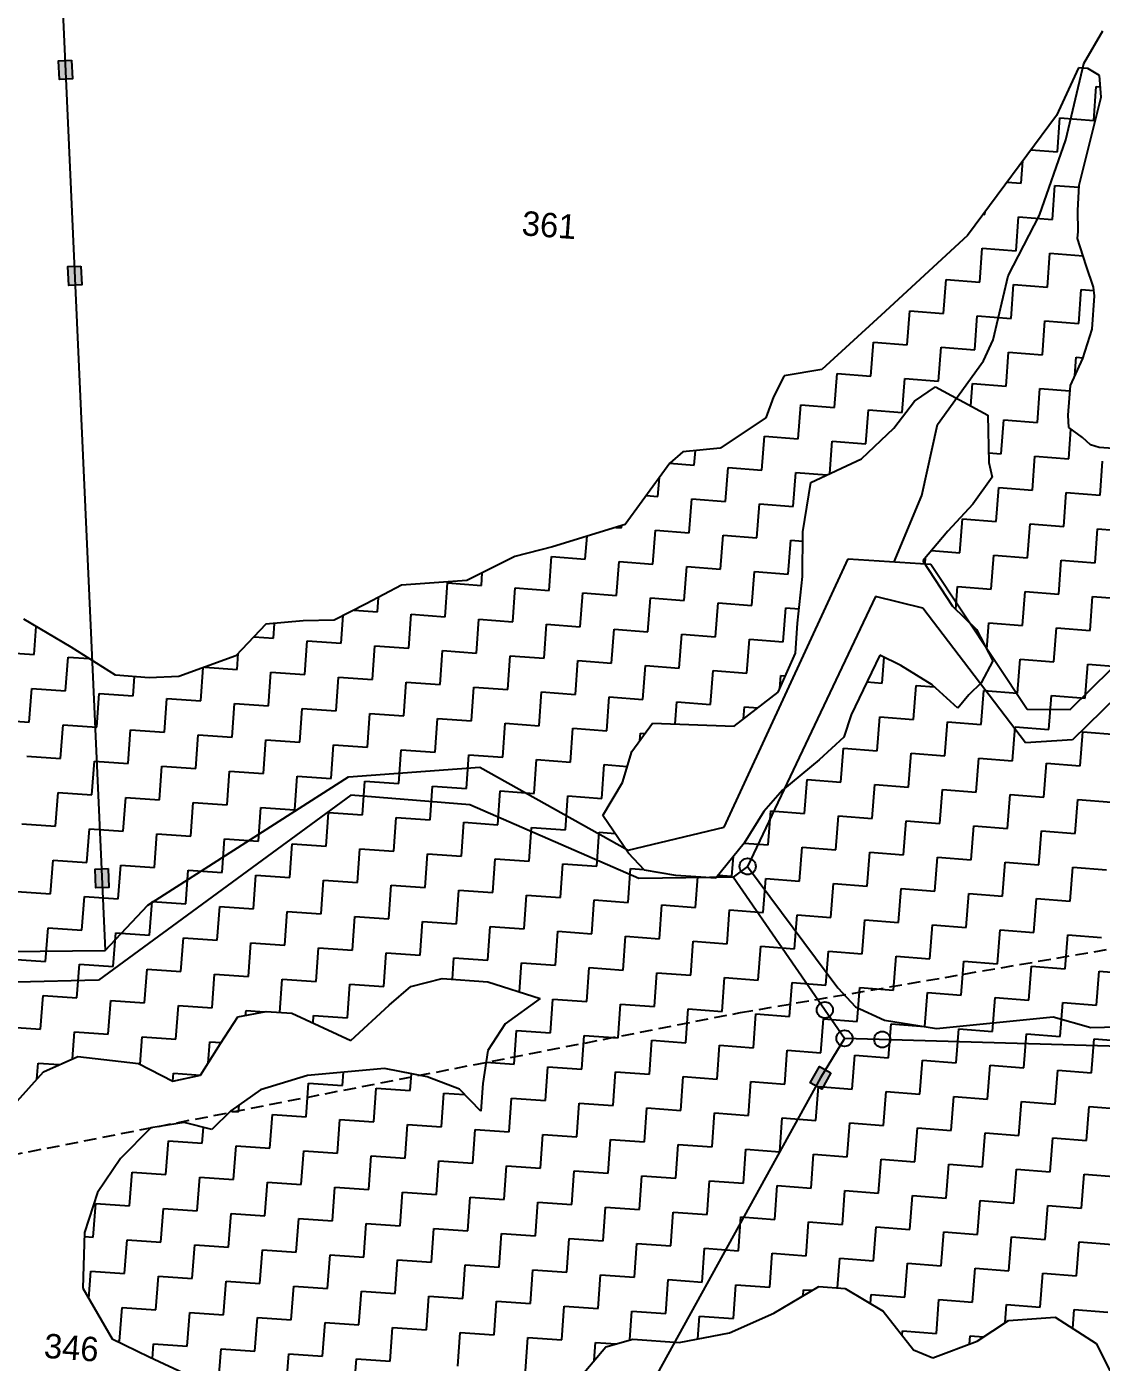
# Model space of a CAD drawing. Header units: metres. Extents: x 318079 to 324759, y 1863980 to 1868406.
# Drawn here: x 323605 to 324032, y 1866592 to 1867122 of the extents above; entities that cross this region are included whole.
import ezdxf

# ---------------------------------------------------------------- set-up
doc = ezdxf.new("R2010")
doc.units = ezdxf.units.M
doc.linetypes.add('DASHED', pattern=[0.75, 0.5, -0.25])
for name, color, linetype in [('LINE_FOOTPATH', 1, 'DASHED'), ('LINE_WATER', 4, 'Continuous'), ('POLY_HATCH', 12, 'Continuous'), ('POLY_PARCEL', 6, 'Continuous'), ('POLY_WATER', 4, 'Continuous'), ('TEXT_PARCEL', 7, 'Continuous')]:
    doc.layers.add(name, color=color, linetype=linetype)
doc.styles.add('TEXT_MAP', font='')
doc.styles.get('TEXT_MAP').set_extended_font_data('Kruti Dev 050')

msp = doc.modelspace()

# ---------------------------------------------------------------- hatches: boundary and pattern name
for points in [[(323618.46, 1867100.74), (323623.64, 1867100.98), (323623.3, 1867108.47), (323618.12, 1867108.23)], [(323622.15, 1867018.97), (323627.33, 1867019.2), (323626.99, 1867026.69), (323621.81, 1867026.46)], [(323632.93, 1866779.82), (323638.11, 1866780.05), (323637.77, 1866787.54), (323632.59, 1866787.31)], [(323916.63, 1866702.43), (323921.17, 1866699.92), (323924.8, 1866706.48), (323920.26, 1866708.99)]]:
    msp.add_hatch(color=256).paths.add_polyline_path(points)

# ---------------------------------------------------------------- linework, layer by layer
for points in [[(323623.3, 1867108.47), (323623.64, 1867100.98), (323618.46, 1867100.74), (323618.12, 1867108.23)], [(323626.99, 1867026.69), (323627.33, 1867019.2), (323622.15, 1867018.97), (323621.81, 1867026.46)], [(323637.77, 1866787.54), (323638.11, 1866780.05), (323632.93, 1866779.82), (323632.59, 1866787.31)], [(323924.8, 1866706.48), (323921.17, 1866699.92), (323916.63, 1866702.43), (323920.26, 1866708.99)]]:
    msp.add_lwpolyline(points, close=True)
for centre in [(323891.76, 1866788.37), (323922.44, 1866731.37), (323930.23, 1866720.1), (323945.22, 1866719.66)]:
    msp.add_circle(centre, 3.21)
at = {"layer": 'LINE_FOOTPATH', "ltscale": 10}
for p, q in [((323888.91, 1866730.35), (324317.56, 1866804.09)), ((323539.97, 1866662.17), (323888.91, 1866730.35))]:
    msp.add_line(p, q, dxfattribs=at)
at = {"layer": 'LINE_WATER'}
for p, q in [((324025.28, 1867107.04), (324032.8, 1867120.01)), ((324018.12, 1867076.83), (324025.28, 1867107.04)), ((324007.7, 1867046.86), (324018.12, 1867076.83)), ((323995.25, 1867022.78), (324007.7, 1867046.86)), ((323989.28, 1866997.4), (323995.25, 1867022.78)), ((323985.38, 1866989.08), (323989.28, 1866997.4)), ((323967.09, 1866963.79), (323985.38, 1866989.08)), ((323960.9, 1866935.56), (323967.09, 1866963.79)), ((323949.96, 1866909.3), (323960.9, 1866935.56))]:
    msp.add_line(p, q, dxfattribs=at)
at = {"layer": 'POLY_HATCH', "ltscale": 10}
for p, q in [((324023.16, 1867105.37), (324014.41, 1867086.44)), ((324026.82, 1867105.1), (324023.16, 1867105.37)), ((324031.52, 1867102.31), (324026.82, 1867105.1)), ((324032.11, 1867093.7), (324031.52, 1867102.31)), ((324023.41, 1867058.86), (324032.11, 1867093.7)), ((324014.41, 1867086.44), (323979.04, 1867038.89)), ((324022.94, 1867048.77), (324023.41, 1867058.86)), ((324023.02, 1867040.4), (324022.94, 1867048.77)), ((324022.81, 1867037.63), (324023.02, 1867040.4)), ((323979.04, 1867038.89), (323944.83, 1867007.15)), ((324026.21, 1867026.92), (324022.81, 1867037.63)), ((324029.07, 1867018.34), (324026.21, 1867026.92)), ((324029.51, 1867014.82), (324029.07, 1867018.34)), ((324028.54, 1867001.64), (324029.51, 1867014.82)), ((323944.83, 1867007.15), (323921.18, 1866985.65)), ((324024.89, 1866990.06), (324028.54, 1867001.64)), ((324019.91, 1866979.27), (324024.89, 1866990.06)), ((323906.28, 1866983.08), (323902, 1866974.83)), ((323921.18, 1866985.65), (323906.28, 1866983.08)), ((323957.99, 1866973.11), (323966.38, 1866978.75)), ((323966.38, 1866978.75), (323987.2, 1866967.54)), ((324019.04, 1866967.48), (324019.91, 1866979.27)), ((323902, 1866974.83), (323898.93, 1866966.49)), ((323949.79, 1866962.33), (323957.99, 1866973.11)), ((323898.93, 1866966.49), (323880.88, 1866954.37)), ((323987.2, 1866967.54), (323987.52, 1866948.73)), ((324019.37, 1866962.57), (324019.04, 1866967.48)), ((323936.93, 1866950.18), (323949.79, 1866962.33)), ((324024.68, 1866958.7), (324019.37, 1866962.57)), ((324027.95, 1866955.67), (324024.68, 1866958.7)), ((324031.37, 1866954.72), (324027.95, 1866955.67)), ((324036.93, 1866954.31), (324031.37, 1866954.72)), ((323866.07, 1866953.01), (323860.84, 1866948.5)), ((323880.88, 1866954.37), (323866.07, 1866953.01)), ((323916.87, 1866940.84), (323936.93, 1866950.18)), ((323860.84, 1866948.5), (323849.92, 1866933.4)), ((323987.52, 1866948.73), (323988.8, 1866942.94)), ((323913.71, 1866921.15), (323916.87, 1866940.84)), ((323988.8, 1866942.94), (323981.17, 1866932.12)), ((323849.92, 1866933.4), (323843.1, 1866924.12)), ((323981.17, 1866932.12), (323971.27, 1866921.46)), ((323843.1, 1866924.12), (323814.26, 1866915.23)), ((323913.55, 1866903.51), (323913.71, 1866921.15)), ((323971.27, 1866921.46), (323961.28, 1866909.67)), ((323814.26, 1866915.23), (323799.27, 1866911.44)), ((323799.27, 1866911.44), (323780.18, 1866901.84)), ((323961.28, 1866909.67), (323973.06, 1866891.72)), ((323780.18, 1866901.84), (323754.31, 1866900.08)), ((323911.6, 1866884.87), (323913.55, 1866903.51)), ((323754.31, 1866900.08), (323740.27, 1866892.55)), ((323740.27, 1866892.55), (323727.54, 1866886.15)), ((323973.06, 1866891.72), (323982.63, 1866882.48)), ((323623.14, 1866875.36), (323604.35, 1866886.53)), ((323715.26, 1866885.83), (323700.45, 1866884.47)), ((323727.54, 1866886.15), (323715.26, 1866885.83)), ((323700.45, 1866884.47), (323688.49, 1866871.9)), ((323910.73, 1866872.98), (323911.6, 1866884.87)), ((323982.63, 1866882.48), (323989.12, 1866870.04)), ((323640.7, 1866864.28), (323623.14, 1866875.36)), ((323688.49, 1866871.9), (323665.83, 1866863.78)), ((323903.89, 1866857.54), (323910.73, 1866872.98)), ((323944.28, 1866872.21), (323937.57, 1866858.47)), ((323952.53, 1866868.19), (323944.28, 1866872.21)), ((323989.12, 1866870.04), (323984.49, 1866861.28)), ((323965.06, 1866860.43), (323952.53, 1866868.19)), ((323654.11, 1866863.29), (323640.7, 1866864.28)), ((323665.83, 1866863.78), (323654.11, 1866863.29)), ((323975.2, 1866851.15), (323965.06, 1866860.43)), ((323984.49, 1866861.28), (323979.58, 1866856.51)), ((323886.38, 1866844.03), (323903.89, 1866857.54)), ((323937.57, 1866858.47), (323932.85, 1866848.57)), ((323979.58, 1866856.51), (323975.2, 1866851.15)), ((323932.85, 1866848.57), (323929.92, 1866839.68)), ((323845.76, 1866833.93), (323854, 1866845.28)), ((323854, 1866845.28), (323886.38, 1866844.03)), ((323929.92, 1866839.68), (323920.14, 1866830.72)), ((323842, 1866821.68), (323845.76, 1866833.93)), ((323920.14, 1866830.72), (323905.59, 1866818.7)), ((323834.2, 1866808.6), (323842, 1866821.68)), ((323905.59, 1866818.7), (323898.12, 1866810.15)), ((323844.49, 1866793.6), (323834.2, 1866808.6)), ((323898.12, 1866810.15), (323890.36, 1866797.62)), ((323890.36, 1866797.62), (323879.08, 1866783.65)), ((323850.83, 1866786.87), (323844.49, 1866793.6)), ((323863.21, 1866784.82), (323850.83, 1866786.87)), ((323879.08, 1866783.65), (323863.21, 1866784.82))]:
    msp.add_line(p, q, dxfattribs=at)
at = {"layer": 'POLY_HATCH', "linetype": 'Continuous', "ltscale": 10}
for p, q in [((324029.21, 1867084.53), (324030.2, 1867097.96)), ((324030.2, 1867097.96), (324031.82, 1867097.84)), ((324014.78, 1867072.09), (324015.77, 1867085.52)), ((324015.77, 1867085.52), (324029.21, 1867084.53)), ((324004.31, 1867072.86), (324014.78, 1867072.09)), ((324000.36, 1867059.65), (324001.01, 1867068.42)), ((323994.79, 1867060.06), (324000.36, 1867059.65)), ((324012.8, 1867045.23), (324013.79, 1867058.66)), ((324013.79, 1867058.66), (324023.37, 1867057.95)), ((323985.26, 1867047.26), (323985.94, 1867047.21)), ((323985.94, 1867047.21), (323986.02, 1867048.27)), ((323998.38, 1867032.78), (323999.37, 1867046.22)), ((323999.37, 1867046.22), (324012.8, 1867045.23)), ((323983.96, 1867020.34), (323984.95, 1867033.78)), ((323984.95, 1867033.78), (323998.38, 1867032.78)), ((324010.82, 1867018.36), (324011.81, 1867031.79)), ((324011.81, 1867031.79), (324024.97, 1867030.82)), ((323969.54, 1867007.9), (323970.53, 1867021.33)), ((323970.53, 1867021.33), (323983.96, 1867020.34)), ((323996.4, 1867005.92), (323997.39, 1867019.35)), ((323997.39, 1867019.35), (324010.82, 1867018.36)), ((324023.26, 1867003.94), (324024.25, 1867017.37)), ((324024.25, 1867017.37), (324029.24, 1867017)), ((323955.11, 1866995.46), (323956.1, 1867008.89)), ((323956.1, 1867008.89), (323969.54, 1867007.9)), ((323981.98, 1866993.48), (323982.97, 1867006.91)), ((323982.97, 1867006.91), (323996.4, 1867005.92)), ((324008.84, 1866991.5), (324009.83, 1867004.93)), ((324009.83, 1867004.93), (324023.26, 1867003.94)), ((323940.69, 1866983.02), (323941.68, 1866996.45)), ((323941.68, 1866996.45), (323955.11, 1866995.46)), ((323967.55, 1866981.04), (323968.55, 1866994.47)), ((323968.55, 1866994.47), (323981.98, 1866993.48)), ((323994.42, 1866979.06), (323995.41, 1866992.49)), ((323995.41, 1866992.49), (324008.84, 1866991.5)), ((324021.74, 1866983.23), (324022.27, 1866990.51)), ((324022.27, 1866990.51), (324024.97, 1866990.31)), ((323926.27, 1866970.58), (323927.26, 1866984.01)), ((323927.26, 1866984.01), (323940.69, 1866983.02)), ((323953.13, 1866968.6), (323954.12, 1866982.03)), ((323954.12, 1866982.03), (323967.55, 1866981.04)), ((323980.34, 1866971.23), (323980.99, 1866980.05)), ((323980.99, 1866980.05), (323994.42, 1866979.06)), ((324006.86, 1866964.63), (324007.85, 1866978.07)), ((324007.85, 1866978.07), (324019.75, 1866977.19)), ((323911.85, 1866958.14), (323912.84, 1866971.57)), ((323912.84, 1866971.57), (323926.27, 1866970.58)), ((323938.71, 1866956.15), (323939.7, 1866969.59)), ((323939.7, 1866969.59), (323953.13, 1866968.6)), ((323992.44, 1866952.19), (323993.43, 1866965.62)), ((323993.43, 1866965.62), (324006.86, 1866964.63)), ((324019.3, 1866950.21), (324020.17, 1866961.99)), ((323897.42, 1866945.69), (323898.41, 1866959.13)), ((323898.41, 1866959.13), (323911.85, 1866958.14)), ((323924.33, 1866944.32), (323925.28, 1866957.14)), ((323925.28, 1866957.14), (323938.71, 1866956.15)), ((323870.56, 1866947.67), (323870.99, 1866953.46)), ((323987.45, 1866952.56), (323992.44, 1866952.19)), ((324004.88, 1866937.77), (324005.87, 1866951.2)), ((324005.87, 1866951.2), (324019.3, 1866950.21)), ((323860.76, 1866948.4), (323870.56, 1866947.67)), ((323883, 1866933.25), (323883.99, 1866946.68)), ((323883.99, 1866946.68), (323897.42, 1866945.69)), ((323909.86, 1866931.27), (323910.85, 1866944.7)), ((323910.85, 1866944.7), (323923.21, 1866943.79)), ((324031.74, 1866935.79), (324032.73, 1866949.22)), ((323856.14, 1866935.23), (323856.69, 1866942.77)), ((323990.46, 1866925.33), (323991.45, 1866938.76)), ((323991.45, 1866938.76), (324004.88, 1866937.77)), ((323851.49, 1866935.58), (323856.14, 1866935.23)), ((323868.58, 1866920.81), (323869.57, 1866934.24)), ((323869.57, 1866934.24), (323883, 1866933.25)), ((324017.32, 1866923.35), (324018.31, 1866936.78)), ((324018.31, 1866936.78), (324031.74, 1866935.79)), ((323895.44, 1866918.83), (323896.43, 1866932.26)), ((323896.43, 1866932.26), (323909.86, 1866931.27)), ((323839.36, 1866922.96), (323841.71, 1866922.79)), ((323841.71, 1866922.79), (323841.78, 1866923.71)), ((323976.03, 1866912.89), (323977.02, 1866926.32)), ((323977.02, 1866926.32), (323990.46, 1866925.33)), ((324002.9, 1866910.91), (324003.89, 1866924.34)), ((324003.89, 1866924.34), (324017.32, 1866923.35)), ((323827.29, 1866910.35), (323827.96, 1866919.45)), ((323854.16, 1866908.37), (323855.15, 1866921.8)), ((323855.15, 1866921.8), (323868.58, 1866920.81)), ((323881.02, 1866906.39), (323882.01, 1866919.82)), ((323882.01, 1866919.82), (323895.44, 1866918.83)), ((323907.88, 1866904.41), (323908.87, 1866917.84)), ((323908.87, 1866917.84), (323913.68, 1866917.49)), ((324029.76, 1866908.92), (324030.75, 1866922.36)), ((324030.75, 1866922.36), (324044.18, 1866921.37)), ((323964.71, 1866913.72), (323976.03, 1866912.89)), ((323812.87, 1866897.91), (323813.86, 1866911.34)), ((323813.86, 1866911.34), (323827.29, 1866910.35)), ((323839.73, 1866895.93), (323840.72, 1866909.36)), ((323840.72, 1866909.36), (323854.16, 1866908.37)), ((323866.6, 1866893.95), (323867.59, 1866907.38)), ((323867.59, 1866907.38), (323881.02, 1866906.39)), ((323962.19, 1866908.29), (323962.39, 1866910.98)), ((323988.48, 1866898.46), (323989.47, 1866911.9)), ((323989.47, 1866911.9), (324002.9, 1866910.91)), ((324015.34, 1866896.48), (324016.33, 1866909.92)), ((324016.33, 1866909.92), (324029.76, 1866908.92)), ((323786, 1866899.89), (323786.38, 1866904.96)), ((323893.46, 1866891.97), (323894.45, 1866905.4)), ((323894.45, 1866905.4), (323907.88, 1866904.41)), ((323771.58, 1866887.45), (323772.57, 1866900.88)), ((323772.57, 1866900.88), (323786, 1866899.89)), ((323798.45, 1866885.47), (323799.44, 1866898.9)), ((323799.44, 1866898.9), (323812.87, 1866897.91)), ((323825.31, 1866883.49), (323826.3, 1866896.92)), ((323826.3, 1866896.92), (323839.73, 1866895.93)), ((323974.38, 1866890.45), (323975.04, 1866899.45)), ((323975.04, 1866899.45), (323988.48, 1866898.46)), ((324000.92, 1866884.04), (324001.91, 1866897.47)), ((324001.91, 1866897.47), (324015.34, 1866896.48)), ((323744.72, 1866889.43), (323745.14, 1866895.16)), ((323852.17, 1866881.5), (323853.16, 1866894.94)), ((323853.16, 1866894.94), (323866.6, 1866893.95)), ((323879.04, 1866879.52), (323880.03, 1866892.96)), ((323880.03, 1866892.96), (323893.46, 1866891.97)), ((323905.9, 1866877.54), (323906.89, 1866890.98)), ((323906.89, 1866890.98), (323912.2, 1866890.58)), ((324027.78, 1866882.06), (324028.77, 1866895.49)), ((324028.77, 1866895.49), (324041.13, 1866894.58)), ((323730.3, 1866876.99), (323731.1, 1866887.94)), ((323735.43, 1866890.11), (323744.72, 1866889.43)), ((323757.16, 1866875.01), (323758.15, 1866888.44)), ((323758.15, 1866888.44), (323771.58, 1866887.45)), ((323784.02, 1866873.03), (323785.01, 1866886.46)), ((323785.01, 1866886.46), (323798.45, 1866885.47)), ((323608.42, 1866872.47), (323609.24, 1866883.62)), ((323703.43, 1866878.97), (323703.86, 1866884.79)), ((323810.89, 1866871.04), (323811.88, 1866884.48)), ((323811.88, 1866884.48), (323825.31, 1866883.49)), ((323837.75, 1866869.06), (323838.74, 1866882.5)), ((323838.74, 1866882.5), (323852.17, 1866881.5)), ((323864.62, 1866867.08), (323865.61, 1866880.51)), ((323865.61, 1866880.51), (323879.04, 1866879.52)), ((323986.72, 1866874.65), (323987.49, 1866885.03)), ((323987.49, 1866885.03), (324000.92, 1866884.04)), ((324013.36, 1866869.62), (324014.35, 1866883.05)), ((324014.35, 1866883.05), (324027.78, 1866882.06)), ((323695.75, 1866879.53), (323703.43, 1866878.97)), ((323715.87, 1866864.55), (323716.86, 1866877.98)), ((323716.86, 1866877.98), (323730.3, 1866876.99)), ((323742.74, 1866862.56), (323743.73, 1866876)), ((323743.73, 1866876), (323757.16, 1866875.01)), ((323891.48, 1866865.1), (323892.47, 1866878.53)), ((323892.47, 1866878.53), (323905.9, 1866877.54)), ((323594.98, 1866873.46), (323608.42, 1866872.47)), ((323620.86, 1866858.05), (323621.85, 1866871.48)), ((323621.85, 1866871.48), (323630.27, 1866870.86)), ((323689.01, 1866866.53), (323689.48, 1866872.94)), ((323769.6, 1866860.58), (323770.59, 1866874.02)), ((323770.59, 1866874.02), (323784.02, 1866873.03)), ((323796.47, 1866858.6), (323797.46, 1866872.03)), ((323797.46, 1866872.03), (323810.89, 1866871.04)), ((323823.33, 1866856.62), (323824.32, 1866870.05)), ((323824.32, 1866870.05), (323837.75, 1866869.06)), ((323945.21, 1866861.14), (323945.96, 1866871.39)), ((323998.94, 1866857.18), (323999.93, 1866870.61)), ((323999.93, 1866870.61), (324013.36, 1866869.62)), ((323674.59, 1866854.09), (323675.56, 1866867.27)), ((323676.14, 1866867.48), (323689.01, 1866866.53)), ((323701.45, 1866852.1), (323702.44, 1866865.54)), ((323702.44, 1866865.54), (323715.87, 1866864.55)), ((323850.19, 1866854.64), (323851.18, 1866868.07)), ((323851.18, 1866868.07), (323864.62, 1866867.08)), ((323877.06, 1866852.66), (323878.05, 1866866.09)), ((323878.05, 1866866.09), (323891.48, 1866865.1)), ((324025.8, 1866855.2), (324026.79, 1866868.63)), ((324026.79, 1866868.63), (324040.22, 1866867.64)), ((323647.72, 1866856.07), (323648.29, 1866863.72)), ((323728.31, 1866850.12), (323729.31, 1866863.56)), ((323729.31, 1866863.56), (323742.74, 1866862.56)), ((323755.18, 1866848.14), (323756.17, 1866861.57)), ((323756.17, 1866861.57), (323769.6, 1866860.58)), ((323782.04, 1866846.16), (323783.03, 1866859.59)), ((323783.03, 1866859.59), (323796.47, 1866858.6)), ((323904.53, 1866858.99), (323904.91, 1866864.11)), ((323904.91, 1866864.11), (323906.74, 1866863.98)), ((323939.09, 1866861.59), (323945.21, 1866861.14)), ((323957.65, 1866846.72), (323958.64, 1866860.15)), ((323958.64, 1866860.15), (323965.96, 1866859.61)), ((323606.44, 1866845.61), (323607.43, 1866859.04)), ((323607.43, 1866859.04), (323620.86, 1866858.05)), ((323633.3, 1866843.62), (323634.29, 1866857.06)), ((323634.29, 1866857.06), (323647.72, 1866856.07)), ((323660.16, 1866841.64), (323661.15, 1866855.08)), ((323661.15, 1866855.08), (323674.59, 1866854.09)), ((323808.91, 1866844.18), (323809.9, 1866857.61)), ((323809.9, 1866857.61), (323823.33, 1866856.62)), ((323835.77, 1866842.2), (323836.76, 1866855.63)), ((323836.76, 1866855.63), (323850.19, 1866854.64)), ((323984.51, 1866844.74), (323985.5, 1866858.17)), ((323985.5, 1866858.17), (323998.94, 1866857.18)), ((324011.38, 1866842.76), (324012.37, 1866856.19)), ((324012.37, 1866856.19), (324025.8, 1866855.2)), ((323687.03, 1866839.66), (323688.02, 1866853.09)), ((323688.02, 1866853.09), (323701.45, 1866852.1)), ((323713.89, 1866837.68), (323714.88, 1866851.11)), ((323714.88, 1866851.11), (323728.31, 1866850.12)), ((323740.76, 1866835.7), (323741.75, 1866849.13)), ((323741.75, 1866849.13), (323755.18, 1866848.14)), ((323862.98, 1866844.93), (323863.63, 1866853.65)), ((323863.63, 1866853.65), (323877.06, 1866852.66)), ((323890.14, 1866846.93), (323890.49, 1866851.67)), ((323890.49, 1866851.67), (323895.77, 1866851.28)), ((323593, 1866846.6), (323606.44, 1866845.61)), ((323618.88, 1866831.18), (323619.87, 1866844.61)), ((323619.87, 1866844.61), (323633.3, 1866843.62)), ((323767.62, 1866833.72), (323768.61, 1866847.15)), ((323768.61, 1866847.15), (323782.04, 1866846.16)), ((323794.48, 1866831.74), (323795.47, 1866845.17)), ((323795.47, 1866845.17), (323808.91, 1866844.18)), ((323943.23, 1866834.28), (323944.22, 1866847.71)), ((323944.22, 1866847.71), (323957.65, 1866846.72)), ((323970.09, 1866832.29), (323971.08, 1866845.73)), ((323971.08, 1866845.73), (323984.51, 1866844.74)), ((323996.96, 1866830.31), (323997.95, 1866843.75)), ((323997.95, 1866843.75), (324011.38, 1866842.76)), ((323645.74, 1866829.2), (323646.73, 1866842.63)), ((323646.73, 1866842.63), (323660.16, 1866841.64)), ((323672.61, 1866827.22), (323673.6, 1866840.65)), ((323673.6, 1866840.65), (323687.03, 1866839.66)), ((323699.47, 1866825.24), (323700.46, 1866838.67)), ((323700.46, 1866838.67), (323713.89, 1866837.68)), ((323821.35, 1866829.76), (323822.34, 1866843.19)), ((323822.34, 1866843.19), (323835.77, 1866842.2)), ((323849, 1866838.39), (323849.2, 1866841.21)), ((323849.2, 1866841.21), (323850.95, 1866841.08)), ((324023.82, 1866828.33), (324024.81, 1866841.76)), ((324024.81, 1866841.76), (324038.24, 1866840.77)), ((323726.33, 1866823.26), (323727.32, 1866836.69)), ((323727.32, 1866836.69), (323740.76, 1866835.7)), ((323753.2, 1866821.28), (323754.19, 1866834.71)), ((323754.19, 1866834.71), (323767.62, 1866833.72)), ((323780.06, 1866819.3), (323781.05, 1866832.73)), ((323781.05, 1866832.73), (323794.48, 1866831.74)), ((323928.8, 1866821.83), (323929.8, 1866835.27)), ((323929.8, 1866835.27), (323943.23, 1866834.28)), ((323955.67, 1866819.85), (323956.66, 1866833.29)), ((323956.66, 1866833.29), (323970.09, 1866832.29)), ((323605.45, 1866832.17), (323618.88, 1866831.18)), ((323631.32, 1866816.76), (323632.31, 1866830.19)), ((323632.31, 1866830.19), (323645.74, 1866829.2)), ((323658.18, 1866814.78), (323659.17, 1866828.21)), ((323659.17, 1866828.21), (323672.61, 1866827.22)), ((323806.93, 1866817.32), (323807.92, 1866830.75)), ((323807.92, 1866830.75), (323821.35, 1866829.76)), ((323833.79, 1866815.34), (323834.78, 1866828.77)), ((323834.78, 1866828.77), (323843.97, 1866828.09)), ((323982.53, 1866817.87), (323983.52, 1866831.3)), ((323983.52, 1866831.3), (323996.96, 1866830.31)), ((324009.4, 1866815.89), (324010.39, 1866829.32)), ((324010.39, 1866829.32), (324023.82, 1866828.33)), ((323685.05, 1866812.8), (323686.04, 1866826.23)), ((323686.04, 1866826.23), (323699.47, 1866825.24)), ((323711.91, 1866810.82), (323712.9, 1866824.25)), ((323712.9, 1866824.25), (323726.33, 1866823.26)), ((323738.78, 1866808.84), (323739.77, 1866822.27)), ((323739.77, 1866822.27), (323753.2, 1866821.28)), ((323914.38, 1866809.39), (323915.37, 1866822.82)), ((323915.37, 1866822.82), (323928.8, 1866821.83)), ((323616.9, 1866804.32), (323617.89, 1866817.75)), ((323617.89, 1866817.75), (323631.32, 1866816.76)), ((323765.64, 1866806.86), (323766.63, 1866820.29)), ((323766.63, 1866820.29), (323780.06, 1866819.3)), ((323792.5, 1866804.87), (323793.49, 1866818.31)), ((323793.49, 1866818.31), (323806.93, 1866817.32)), ((323941.25, 1866807.41), (323942.24, 1866820.84)), ((323942.24, 1866820.84), (323955.67, 1866819.85)), ((323968.11, 1866805.43), (323969.1, 1866818.86)), ((323969.1, 1866818.86), (323982.53, 1866817.87)), ((323994.97, 1866803.45), (323995.96, 1866816.88)), ((323995.96, 1866816.88), (324009.4, 1866815.89)), ((323643.76, 1866802.34), (323644.75, 1866815.77)), ((323644.75, 1866815.77), (323658.18, 1866814.78)), ((323670.62, 1866800.36), (323671.62, 1866813.79)), ((323671.62, 1866813.79), (323685.05, 1866812.8)), ((323697.49, 1866798.38), (323698.48, 1866811.81)), ((323698.48, 1866811.81), (323711.91, 1866810.82)), ((323819.37, 1866802.89), (323820.36, 1866816.33)), ((323820.36, 1866816.33), (323833.79, 1866815.34)), ((324021.84, 1866801.47), (324022.83, 1866814.9)), ((324022.83, 1866814.9), (324036.26, 1866813.91)), ((323724.35, 1866796.39), (323725.34, 1866809.83)), ((323725.34, 1866809.83), (323738.78, 1866808.84)), ((323751.22, 1866794.41), (323752.21, 1866807.85)), ((323752.21, 1866807.85), (323765.64, 1866806.86)), ((323899.96, 1866796.95), (323900.95, 1866810.38)), ((323900.95, 1866810.38), (323914.38, 1866809.39)), ((323926.82, 1866794.97), (323927.81, 1866808.4)), ((323927.81, 1866808.4), (323941.25, 1866807.41)), ((323953.69, 1866792.99), (323954.68, 1866806.42)), ((323954.68, 1866806.42), (323968.11, 1866805.43)), ((323603.46, 1866805.31), (323616.9, 1866804.32)), ((323629.34, 1866789.9), (323630.33, 1866803.33)), ((323630.33, 1866803.33), (323643.76, 1866802.34)), ((323656.2, 1866787.92), (323657.19, 1866801.35)), ((323657.19, 1866801.35), (323670.62, 1866800.36)), ((323778.08, 1866792.43), (323779.07, 1866805.87)), ((323779.07, 1866805.87), (323792.5, 1866804.87)), ((323804.95, 1866790.45), (323805.94, 1866803.88)), ((323805.94, 1866803.88), (323819.37, 1866802.89)), ((323831.81, 1866788.47), (323832.8, 1866801.9)), ((323832.8, 1866801.9), (323839.12, 1866801.44)), ((323980.55, 1866791.01), (323981.54, 1866804.44)), ((323981.54, 1866804.44), (323994.97, 1866803.45)), ((324007.42, 1866789.03), (324008.41, 1866802.46)), ((324008.41, 1866802.46), (324021.84, 1866801.47)), ((323683.07, 1866785.93), (323684.06, 1866799.37)), ((323684.06, 1866799.37), (323697.49, 1866798.38)), ((323709.93, 1866783.95), (323710.92, 1866797.39)), ((323710.92, 1866797.39), (323724.35, 1866796.39)), ((323890.38, 1866797.66), (323899.96, 1866796.95)), ((323912.4, 1866782.53), (323913.39, 1866795.96)), ((323913.39, 1866795.96), (323926.82, 1866794.97)), ((323614.92, 1866777.45), (323615.91, 1866790.89)), ((323615.91, 1866790.89), (323629.34, 1866789.9)), ((323736.79, 1866781.97), (323737.78, 1866795.4)), ((323737.78, 1866795.4), (323751.22, 1866794.41)), ((323763.66, 1866779.99), (323764.65, 1866793.42)), ((323764.65, 1866793.42), (323778.08, 1866792.43)), ((323790.52, 1866778.01), (323791.51, 1866791.44)), ((323791.51, 1866791.44), (323804.95, 1866790.45)), ((323885.54, 1866784.51), (323886.12, 1866792.37)), ((323939.27, 1866780.55), (323940.26, 1866793.98)), ((323940.26, 1866793.98), (323953.69, 1866792.99)), ((323966.13, 1866778.57), (323967.12, 1866792)), ((323967.12, 1866792), (323980.55, 1866791.01)), ((323641.78, 1866775.47), (323642.77, 1866788.91)), ((323642.77, 1866788.91), (323656.2, 1866787.92)), ((323668.64, 1866773.49), (323669.63, 1866786.92)), ((323669.63, 1866786.92), (323683.07, 1866785.93)), ((323695.51, 1866771.51), (323696.5, 1866784.94)), ((323696.5, 1866784.94), (323709.93, 1866783.95)), ((323817.39, 1866776.03), (323818.38, 1866789.46)), ((323818.38, 1866789.46), (323831.81, 1866788.47)), ((323844.25, 1866774.05), (323845.24, 1866787.48)), ((323845.24, 1866787.48), (323850.63, 1866787.08)), ((323880.09, 1866784.91), (323885.54, 1866784.51)), ((323992.99, 1866776.59), (323993.98, 1866790.02)), ((323993.98, 1866790.02), (324007.42, 1866789.03)), ((324019.86, 1866774.6), (324020.85, 1866788.04)), ((324020.85, 1866788.04), (324034.28, 1866787.05)), ((323722.37, 1866769.53), (323723.36, 1866782.96)), ((323723.36, 1866782.96), (323736.79, 1866781.97)), ((323749.24, 1866767.55), (323750.23, 1866780.98)), ((323750.23, 1866780.98), (323763.66, 1866779.99)), ((323871.11, 1866772.07), (323872.01, 1866784.17)), ((323897.98, 1866770.09), (323898.97, 1866783.52)), ((323898.97, 1866783.52), (323912.4, 1866782.53)), ((323924.84, 1866768.11), (323925.83, 1866781.54)), ((323925.83, 1866781.54), (323939.27, 1866780.55)), ((323601.48, 1866778.45), (323614.92, 1866777.45)), ((323627.36, 1866763.03), (323628.35, 1866776.46)), ((323628.35, 1866776.46), (323641.78, 1866775.47)), ((323654.22, 1866761.05), (323655.21, 1866774.48)), ((323655.21, 1866774.48), (323668.64, 1866773.49)), ((323776.1, 1866765.57), (323777.09, 1866779)), ((323777.09, 1866779), (323790.52, 1866778.01)), ((323802.96, 1866763.59), (323803.95, 1866777.02)), ((323803.95, 1866777.02), (323817.39, 1866776.03)), ((323829.83, 1866761.61), (323830.82, 1866775.04)), ((323830.82, 1866775.04), (323844.25, 1866774.05)), ((323951.71, 1866766.12), (323952.7, 1866779.56)), ((323952.7, 1866779.56), (323966.13, 1866778.57)), ((323978.57, 1866764.14), (323979.56, 1866777.58)), ((323979.56, 1866777.58), (323992.99, 1866776.59)), ((324005.44, 1866762.16), (324006.43, 1866775.6)), ((324006.43, 1866775.6), (324019.86, 1866774.6)), ((323681.09, 1866759.07), (323682.08, 1866772.5)), ((323682.08, 1866772.5), (323695.51, 1866771.51)), ((323707.95, 1866757.09), (323708.94, 1866770.52)), ((323708.94, 1866770.52), (323722.37, 1866769.53)), ((323856.69, 1866759.63), (323857.68, 1866773.06)), ((323857.68, 1866773.06), (323871.11, 1866772.07)), ((323883.56, 1866757.65), (323884.55, 1866771.08)), ((323884.55, 1866771.08), (323897.98, 1866770.09)), ((323910.42, 1866755.66), (323911.41, 1866769.1)), ((323911.41, 1866769.1), (323924.84, 1866768.11)), ((323612.93, 1866750.59), (323613.93, 1866764.02)), ((323613.93, 1866764.02), (323627.36, 1866763.03)), ((323734.81, 1866755.11), (323735.8, 1866768.54)), ((323735.8, 1866768.54), (323749.24, 1866767.55)), ((323761.68, 1866753.13), (323762.67, 1866766.56)), ((323762.67, 1866766.56), (323776.1, 1866765.57)), ((323788.54, 1866751.15), (323789.53, 1866764.58)), ((323789.53, 1866764.58), (323802.96, 1866763.59)), ((323937.28, 1866753.68), (323938.27, 1866767.12)), ((323938.27, 1866767.12), (323951.71, 1866766.12)), ((323964.15, 1866751.7), (323965.14, 1866765.13)), ((323965.14, 1866765.13), (323978.57, 1866764.14)), ((323639.8, 1866748.61), (323640.79, 1866762.04)), ((323640.79, 1866762.04), (323654.22, 1866761.05)), ((323666.66, 1866746.63), (323667.65, 1866760.06)), ((323667.65, 1866760.06), (323681.09, 1866759.07)), ((323815.41, 1866749.17), (323816.4, 1866762.6)), ((323816.4, 1866762.6), (323829.83, 1866761.61)), ((323842.27, 1866747.18), (323843.26, 1866760.62)), ((323843.26, 1866760.62), (323856.69, 1866759.63)), ((323869.13, 1866745.2), (323870.12, 1866758.64)), ((323870.12, 1866758.64), (323883.56, 1866757.65)), ((323991.01, 1866749.72), (323992, 1866763.15)), ((323992, 1866763.15), (324005.44, 1866762.16)), ((324017.88, 1866747.74), (324018.87, 1866761.17)), ((324018.87, 1866761.17), (324032.3, 1866760.18)), ((323693.53, 1866744.65), (323694.52, 1866758.08)), ((323694.52, 1866758.08), (323707.95, 1866757.09)), ((323720.39, 1866742.67), (323721.38, 1866756.1)), ((323721.38, 1866756.1), (323734.81, 1866755.11)), ((323747.25, 1866740.69), (323748.25, 1866754.12)), ((323748.25, 1866754.12), (323761.68, 1866753.13)), ((323896, 1866743.22), (323896.99, 1866756.65)), ((323896.99, 1866756.65), (323910.42, 1866755.66)), ((323922.86, 1866741.24), (323923.85, 1866754.67)), ((323923.85, 1866754.67), (323937.28, 1866753.68)), ((323599.5, 1866751.58), (323612.93, 1866750.59)), ((323625.38, 1866736.17), (323626.37, 1866749.6)), ((323626.37, 1866749.6), (323639.8, 1866748.61)), ((323774.48, 1866743.59), (323775.11, 1866752.14)), ((323775.11, 1866752.14), (323788.54, 1866751.15)), ((323801.12, 1866738.56), (323801.97, 1866750.16)), ((323801.97, 1866750.16), (323815.41, 1866749.17)), ((323827.85, 1866734.74), (323828.84, 1866748.18)), ((323828.84, 1866748.18), (323842.27, 1866747.18)), ((323949.73, 1866739.26), (323950.72, 1866752.69)), ((323950.72, 1866752.69), (323964.15, 1866751.7)), ((323976.59, 1866737.28), (323977.58, 1866750.71)), ((323977.58, 1866750.71), (323991.01, 1866749.72)), ((324003.45, 1866735.3), (324004.44, 1866748.73)), ((324004.44, 1866748.73), (324017.88, 1866747.74)), ((323652.24, 1866734.19), (323653.23, 1866747.62)), ((323653.23, 1866747.62), (323666.66, 1866746.63)), ((323679.1, 1866732.21), (323680.09, 1866745.64)), ((323680.09, 1866745.64), (323693.53, 1866744.65)), ((323705.98, 1866730.44), (323706.96, 1866743.66)), ((323706.96, 1866743.66), (323720.39, 1866742.67)), ((323854.71, 1866732.76), (323855.7, 1866746.19)), ((323855.7, 1866746.19), (323869.13, 1866745.2)), ((323881.58, 1866730.78), (323882.57, 1866744.21)), ((323882.57, 1866744.21), (323896, 1866743.22)), ((324030.32, 1866733.32), (324031.31, 1866746.75)), ((324031.31, 1866746.75), (324044.74, 1866745.76)), ((323732.83, 1866728.24), (323733.82, 1866741.68)), ((323733.82, 1866741.68), (323747.25, 1866740.69)), ((323908.44, 1866728.8), (323909.43, 1866742.23)), ((323909.43, 1866742.23), (323922.86, 1866741.24)), ((323935.3, 1866726.82), (323936.29, 1866740.25)), ((323936.29, 1866740.25), (323949.73, 1866739.26)), ((323962.17, 1866724.84), (323963.16, 1866738.27)), ((323963.16, 1866738.27), (323976.59, 1866737.28)), ((323610.95, 1866723.73), (323611.94, 1866737.16)), ((323611.94, 1866737.16), (323625.38, 1866736.17)), ((323637.82, 1866721.75), (323638.81, 1866735.18)), ((323638.81, 1866735.18), (323652.24, 1866734.19)), ((323664.68, 1866719.76), (323665.67, 1866733.2)), ((323665.67, 1866733.2), (323679.1, 1866732.21)), ((323813.42, 1866722.3), (323814.42, 1866735.73)), ((323814.42, 1866735.73), (323827.85, 1866734.74)), ((323840.29, 1866720.32), (323841.28, 1866733.75)), ((323841.28, 1866733.75), (323854.71, 1866732.76)), ((323989.03, 1866722.86), (323990.02, 1866736.29)), ((323990.02, 1866736.29), (324003.45, 1866735.3)), ((324015.9, 1866720.88), (324016.89, 1866734.31)), ((324016.89, 1866734.31), (324030.32, 1866733.32)), ((323692.39, 1866729.23), (323692.54, 1866731.22)), ((323692.54, 1866731.22), (323699.82, 1866730.68)), ((323719.17, 1866726.17), (323719.4, 1866729.23)), ((323719.4, 1866729.23), (323732.83, 1866728.24)), ((323867.15, 1866718.34), (323868.14, 1866731.77)), ((323868.14, 1866731.77), (323881.58, 1866730.78)), ((323894.02, 1866716.36), (323895.01, 1866729.79)), ((323895.01, 1866729.79), (323908.44, 1866728.8)), ((323920.88, 1866714.38), (323921.87, 1866727.81)), ((323921.87, 1866727.81), (323935.3, 1866726.82)), ((323597.52, 1866724.72), (323610.95, 1866723.73)), ((323623.6, 1866712.01), (323624.39, 1866722.74)), ((323624.39, 1866722.74), (323637.82, 1866721.75)), ((323799, 1866709.86), (323799.99, 1866723.29)), ((323799.99, 1866723.29), (323813.42, 1866722.3)), ((323825.87, 1866707.88), (323826.86, 1866721.31)), ((323826.86, 1866721.31), (323840.29, 1866720.32)), ((323947.75, 1866712.4), (323948.74, 1866725.83)), ((323948.74, 1866725.83), (323962.17, 1866724.84)), ((323974.61, 1866710.42), (323975.6, 1866723.85)), ((323975.6, 1866723.85), (323989.03, 1866722.86)), ((324001.47, 1866708.43), (324002.46, 1866721.87)), ((324002.46, 1866721.87), (324015.9, 1866720.88)), ((323650.45, 1866709.85), (323651.25, 1866720.76)), ((323651.25, 1866720.76), (323664.68, 1866719.76)), ((323677.48, 1866710.21), (323678.11, 1866718.77)), ((323678.11, 1866718.77), (323682.73, 1866718.43)), ((323852.73, 1866705.9), (323853.72, 1866719.33)), ((323853.72, 1866719.33), (323867.15, 1866718.34)), ((323879.59, 1866703.92), (323880.58, 1866717.35)), ((323880.58, 1866717.35), (323894.02, 1866716.36)), ((324028.34, 1866706.45), (324029.33, 1866719.89)), ((324029.33, 1866719.89), (324042.76, 1866718.9)), ((323787.85, 1866710.68), (323799, 1866709.86)), ((323906.46, 1866701.94), (323907.45, 1866715.37)), ((323907.45, 1866715.37), (323920.88, 1866714.38)), ((323933.32, 1866699.96), (323934.31, 1866713.39)), ((323934.31, 1866713.39), (323947.75, 1866712.4)), ((323960.19, 1866697.97), (323961.18, 1866711.41)), ((323961.18, 1866711.41), (323974.61, 1866710.42)), ((323609.5, 1866703.97), (323609.96, 1866710.29)), ((323609.96, 1866710.29), (323618.36, 1866709.68)), ((323663.45, 1866703.11), (323663.69, 1866706.33)), ((323663.69, 1866706.33), (323674.5, 1866705.54)), ((323730.85, 1866701.38), (323731.24, 1866706.66)), ((323757.72, 1866699.4), (323758.21, 1866706.09)), ((323811.44, 1866695.44), (323812.43, 1866708.87)), ((323812.43, 1866708.87), (323825.87, 1866707.88)), ((323838.31, 1866693.46), (323839.3, 1866706.89)), ((323839.3, 1866706.89), (323852.73, 1866705.9)), ((323987.05, 1866695.99), (323988.04, 1866709.43)), ((323988.04, 1866709.43), (324001.47, 1866708.43)), ((324013.91, 1866694.01), (324014.91, 1866707.44)), ((324014.91, 1866707.44), (324028.34, 1866706.45)), ((323716.43, 1866688.94), (323717.42, 1866702.37)), ((323717.42, 1866702.37), (323730.85, 1866701.38)), ((323743.29, 1866686.96), (323744.28, 1866700.39)), ((323744.28, 1866700.39), (323757.72, 1866699.4)), ((323865.17, 1866691.48), (323866.16, 1866704.91)), ((323866.16, 1866704.91), (323879.59, 1866703.92)), ((323892.04, 1866689.49), (323893.03, 1866702.93)), ((323893.03, 1866702.93), (323906.46, 1866701.94)), ((323918.9, 1866687.51), (323919.89, 1866700.95)), ((323919.89, 1866700.95), (323933.32, 1866699.96)), ((323770.16, 1866684.98), (323771.15, 1866698.41)), ((323771.15, 1866698.41), (323779.3, 1866697.81)), ((323797.02, 1866683), (323798.01, 1866696.43)), ((323798.01, 1866696.43), (323811.44, 1866695.44)), ((323945.76, 1866685.53), (323946.75, 1866698.96)), ((323946.75, 1866698.96), (323960.19, 1866697.97)), ((323972.63, 1866683.55), (323973.62, 1866696.98)), ((323973.62, 1866696.98), (323987.05, 1866695.99)), ((323999.49, 1866681.57), (324000.48, 1866695)), ((324000.48, 1866695), (324013.91, 1866694.01)), ((323686.32, 1866691.16), (323689.56, 1866690.92)), ((323689.56, 1866690.92), (323689.77, 1866693.65)), ((323702.01, 1866676.5), (323703, 1866689.93)), ((323703, 1866689.93), (323716.43, 1866688.94)), ((323823.89, 1866681.01), (323824.88, 1866694.45)), ((323824.88, 1866694.45), (323838.31, 1866693.46)), ((323850.75, 1866679.03), (323851.74, 1866692.47)), ((323851.74, 1866692.47), (323865.17, 1866691.48)), ((323877.61, 1866677.05), (323878.6, 1866690.49)), ((323878.6, 1866690.49), (323892.04, 1866689.49)), ((324026.36, 1866679.59), (324027.35, 1866693.02)), ((324027.35, 1866693.02), (324040.78, 1866692.03)), ((323675.14, 1866678.48), (323675.6, 1866684.73)), ((323728.87, 1866674.52), (323729.86, 1866687.95)), ((323729.86, 1866687.95), (323743.29, 1866686.96)), ((323755.73, 1866672.54), (323756.73, 1866685.97)), ((323756.73, 1866685.97), (323770.16, 1866684.98)), ((323904.48, 1866675.07), (323905.47, 1866688.5)), ((323905.47, 1866688.5), (323918.9, 1866687.51)), ((323931.34, 1866673.09), (323932.33, 1866686.52)), ((323932.33, 1866686.52), (323945.76, 1866685.53)), ((323958.21, 1866671.11), (323959.2, 1866684.54)), ((323959.2, 1866684.54), (323972.63, 1866683.55)), ((323660.72, 1866666.04), (323661.71, 1866679.47)), ((323661.71, 1866679.47), (323675.14, 1866678.48)), ((323782.6, 1866670.55), (323783.59, 1866683.99)), ((323783.59, 1866683.99), (323797.02, 1866683)), ((323809.46, 1866668.57), (323810.45, 1866682.01)), ((323810.45, 1866682.01), (323823.89, 1866681.01)), ((323836.33, 1866666.59), (323837.32, 1866680.02)), ((323837.32, 1866680.02), (323850.75, 1866679.03)), ((323985.07, 1866669.13), (323986.06, 1866682.56)), ((323986.06, 1866682.56), (323999.49, 1866681.57)), ((324011.93, 1866667.15), (324012.92, 1866680.58)), ((324012.92, 1866680.58), (324026.36, 1866679.59)), ((323687.58, 1866664.06), (323688.57, 1866677.49)), ((323688.57, 1866677.49), (323702.01, 1866676.5)), ((323714.45, 1866662.07), (323715.44, 1866675.51)), ((323715.44, 1866675.51), (323728.87, 1866674.52)), ((323863.19, 1866664.61), (323864.18, 1866678.04)), ((323864.18, 1866678.04), (323877.61, 1866677.05)), ((323890.05, 1866662.63), (323891.05, 1866676.06)), ((323891.05, 1866676.06), (323904.48, 1866675.07)), ((323916.92, 1866660.65), (323917.91, 1866674.08)), ((323917.91, 1866674.08), (323931.34, 1866673.09)), ((323741.31, 1866660.09), (323742.3, 1866673.53)), ((323742.3, 1866673.53), (323755.73, 1866672.54)), ((323768.18, 1866658.11), (323769.17, 1866671.54)), ((323769.17, 1866671.54), (323782.6, 1866670.55)), ((323795.04, 1866656.13), (323796.03, 1866669.56)), ((323796.03, 1866669.56), (323809.46, 1866668.57)), ((323943.78, 1866658.67), (323944.77, 1866672.1)), ((323944.77, 1866672.1), (323958.21, 1866671.11)), ((323970.65, 1866656.69), (323971.64, 1866670.12)), ((323971.64, 1866670.12), (323985.07, 1866669.13)), ((323646.3, 1866653.59), (323647.29, 1866667.03)), ((323647.29, 1866667.03), (323660.72, 1866666.04)), ((323673.16, 1866651.61), (323674.15, 1866665.05)), ((323674.15, 1866665.05), (323687.58, 1866664.06)), ((323700.03, 1866649.63), (323701.02, 1866663.07)), ((323701.02, 1866663.07), (323714.45, 1866662.07)), ((323821.9, 1866654.15), (323822.89, 1866667.58)), ((323822.89, 1866667.58), (323836.33, 1866666.59)), ((323848.77, 1866652.17), (323849.76, 1866665.6)), ((323849.76, 1866665.6), (323863.19, 1866664.61)), ((323875.63, 1866650.19), (323876.62, 1866663.62)), ((323876.62, 1866663.62), (323890.05, 1866662.63)), ((323997.51, 1866654.71), (323998.5, 1866668.14)), ((323998.5, 1866668.14), (324011.93, 1866667.15)), ((324024.38, 1866652.73), (324025.37, 1866666.16)), ((324025.37, 1866666.16), (324038.8, 1866665.17)), ((323726.89, 1866647.65), (323727.88, 1866661.08)), ((323727.88, 1866661.08), (323741.31, 1866660.09)), ((323753.75, 1866645.67), (323754.74, 1866659.1)), ((323754.74, 1866659.1), (323768.18, 1866658.11)), ((323902.5, 1866648.21), (323903.49, 1866661.64)), ((323903.49, 1866661.64), (323916.92, 1866660.65)), ((323929.36, 1866646.23), (323930.35, 1866659.66)), ((323930.35, 1866659.66), (323943.78, 1866658.67)), ((323956.22, 1866644.25), (323957.22, 1866657.68)), ((323957.22, 1866657.68), (323970.65, 1866656.69)), ((323631.87, 1866641.15), (323632.87, 1866654.59)), ((323632.87, 1866654.59), (323646.3, 1866653.59)), ((323658.74, 1866639.17), (323659.73, 1866652.6)), ((323659.73, 1866652.6), (323673.16, 1866651.61)), ((323780.62, 1866643.69), (323781.61, 1866657.12)), ((323781.61, 1866657.12), (323795.04, 1866656.13)), ((323807.48, 1866641.71), (323808.47, 1866655.14)), ((323808.47, 1866655.14), (323821.9, 1866654.15)), ((323834.35, 1866639.73), (323835.34, 1866653.16)), ((323835.34, 1866653.16), (323848.77, 1866652.17)), ((323983.09, 1866642.27), (323984.08, 1866655.7)), ((323984.08, 1866655.7), (323997.51, 1866654.71)), ((324009.95, 1866640.28), (324010.94, 1866653.72)), ((324010.94, 1866653.72), (324024.38, 1866652.73)), ((323685.6, 1866637.19), (323686.59, 1866650.62)), ((323686.59, 1866650.62), (323700.03, 1866649.63)), ((323712.47, 1866635.21), (323713.46, 1866648.64)), ((323713.46, 1866648.64), (323726.89, 1866647.65)), ((323861.21, 1866637.75), (323862.2, 1866651.18)), ((323862.2, 1866651.18), (323875.63, 1866650.19)), ((323888.07, 1866635.77), (323889.06, 1866649.2)), ((323889.06, 1866649.2), (323902.5, 1866648.21)), ((323914.94, 1866633.79), (323915.93, 1866647.22)), ((323915.93, 1866647.22), (323929.36, 1866646.23)), ((323739.33, 1866633.23), (323740.32, 1866646.66)), ((323740.32, 1866646.66), (323753.75, 1866645.67)), ((323766.2, 1866631.25), (323767.19, 1866644.68)), ((323767.19, 1866644.68), (323780.62, 1866643.69)), ((323793.06, 1866629.27), (323794.05, 1866642.7)), ((323794.05, 1866642.7), (323807.48, 1866641.71)), ((323941.8, 1866631.8), (323942.79, 1866645.24)), ((323942.79, 1866645.24), (323956.22, 1866644.25)), ((323968.67, 1866629.82), (323969.66, 1866643.26)), ((323969.66, 1866643.26), (323983.09, 1866642.27)), ((323628.3, 1866641.42), (323631.87, 1866641.15)), ((323644.32, 1866626.73), (323645.31, 1866640.16)), ((323645.31, 1866640.16), (323658.74, 1866639.17)), ((323671.18, 1866624.75), (323672.17, 1866638.18)), ((323672.17, 1866638.18), (323685.6, 1866637.19)), ((323819.92, 1866627.29), (323820.91, 1866640.72)), ((323820.91, 1866640.72), (323834.35, 1866639.73)), ((323846.79, 1866625.31), (323847.78, 1866638.74)), ((323847.78, 1866638.74), (323861.21, 1866637.75)), ((323873.65, 1866623.32), (323874.64, 1866636.76)), ((323874.64, 1866636.76), (323888.07, 1866635.77)), ((323995.53, 1866627.84), (323996.52, 1866641.27)), ((323996.52, 1866641.27), (324009.95, 1866640.28)), ((324022.39, 1866625.86), (324023.38, 1866639.29)), ((324023.38, 1866639.29), (324036.82, 1866638.3)), ((323698.04, 1866622.77), (323699.04, 1866636.2)), ((323699.04, 1866636.2), (323712.47, 1866635.21)), ((323724.91, 1866620.79), (323725.9, 1866634.22)), ((323725.9, 1866634.22), (323739.33, 1866633.23)), ((323751.77, 1866618.81), (323752.76, 1866632.24)), ((323752.76, 1866632.24), (323766.2, 1866631.25)), ((323900.52, 1866621.34), (323901.51, 1866634.78)), ((323901.51, 1866634.78), (323914.94, 1866633.79)), ((323927.5, 1866621.02), (323928.37, 1866632.79)), ((323928.37, 1866632.79), (323941.8, 1866631.8)), ((323630.08, 1866616.82), (323630.88, 1866627.72)), ((323630.88, 1866627.72), (323644.32, 1866626.73)), ((323778.64, 1866616.83), (323779.63, 1866630.26)), ((323779.63, 1866630.26), (323793.06, 1866629.27)), ((323805.5, 1866614.85), (323806.49, 1866628.28)), ((323806.49, 1866628.28), (323819.92, 1866627.29)), ((323832.36, 1866612.86), (323833.36, 1866626.3)), ((323833.36, 1866626.3), (323846.79, 1866625.31)), ((323954.24, 1866617.38), (323955.23, 1866630.81)), ((323955.23, 1866630.81), (323968.67, 1866629.82)), ((323981.11, 1866615.4), (323982.1, 1866628.83)), ((323982.1, 1866628.83), (323995.53, 1866627.84)), ((324007.97, 1866613.42), (324008.96, 1866626.85)), ((324008.96, 1866626.85), (324022.39, 1866625.86)), ((323656.76, 1866612.31), (323657.75, 1866625.74)), ((323657.75, 1866625.74), (323671.18, 1866624.75)), ((323683.62, 1866610.33), (323684.61, 1866623.76)), ((323684.61, 1866623.76), (323698.04, 1866622.77)), ((323710.49, 1866608.35), (323711.48, 1866621.78)), ((323711.48, 1866621.78), (323724.91, 1866620.79)), ((323859.23, 1866610.88), (323860.22, 1866624.32)), ((323860.22, 1866624.32), (323873.65, 1866623.32)), ((323886.09, 1866608.9), (323887.08, 1866622.33)), ((323887.08, 1866622.33), (323900.52, 1866621.34)), ((323737.35, 1866606.37), (323738.34, 1866619.8)), ((323738.34, 1866619.8), (323751.77, 1866618.81)), ((323764.21, 1866604.38), (323765.2, 1866617.82)), ((323765.2, 1866617.82), (323778.64, 1866616.83)), ((323791.08, 1866602.4), (323792.07, 1866615.84)), ((323792.07, 1866615.84), (323805.5, 1866614.85)), ((323913.76, 1866617.86), (323913.95, 1866620.35)), ((323913.95, 1866620.35), (323917.55, 1866620.09)), ((323940.55, 1866614.83), (323940.81, 1866618.37)), ((323940.81, 1866618.37), (323954.24, 1866617.38)), ((323966.69, 1866602.96), (323967.68, 1866616.39)), ((323967.68, 1866616.39), (323981.11, 1866615.4)), ((323642.34, 1866599.87), (323643.33, 1866613.3)), ((323643.33, 1866613.3), (323656.76, 1866612.31)), ((323669.2, 1866597.89), (323670.19, 1866611.32)), ((323670.19, 1866611.32), (323683.62, 1866610.33)), ((323817.94, 1866600.42), (323818.93, 1866613.85)), ((323818.93, 1866613.85), (323832.36, 1866612.86)), ((323844.95, 1866600.39), (323845.8, 1866611.87)), ((323845.8, 1866611.87), (323859.23, 1866610.88)), ((323994.01, 1866607.25), (323994.54, 1866614.41)), ((323994.54, 1866614.41), (324007.97, 1866613.42)), ((324020.85, 1866604.94), (324021.4, 1866612.43)), ((324021.4, 1866612.43), (324034.84, 1866611.44)), ((323696.06, 1866595.9), (323697.05, 1866609.34)), ((323697.05, 1866609.34), (323710.49, 1866608.35)), ((323722.93, 1866593.92), (323723.92, 1866607.36)), ((323723.92, 1866607.36), (323737.35, 1866606.37)), ((323749.79, 1866591.94), (323750.78, 1866605.38)), ((323750.78, 1866605.38), (323764.21, 1866604.38)), ((323871.99, 1866600.82), (323872.66, 1866609.89)), ((323872.66, 1866609.89), (323886.09, 1866608.9)), ((323641.64, 1866599.92), (323642.34, 1866599.87)), ((323776.66, 1866589.96), (323777.65, 1866603.39)), ((323777.65, 1866603.39), (323791.08, 1866602.4)), ((323803.52, 1866587.98), (323804.51, 1866601.41)), ((323804.51, 1866601.41), (323817.94, 1866600.42)), ((323830.84, 1866592.17), (323831.37, 1866599.43)), ((323831.37, 1866599.43), (323839.6, 1866598.83)), ((323953.13, 1866602.26), (323953.25, 1866603.95)), ((323953.25, 1866603.95), (323966.69, 1866602.96)), ((323979.88, 1866598.74), (323980.12, 1866601.97)), ((323980.12, 1866601.97), (323985.47, 1866601.57)), ((323655.34, 1866593.05), (323655.77, 1866598.88)), ((323655.77, 1866598.88), (323669.2, 1866597.89)), ((323681.64, 1866583.46), (323682.63, 1866596.9)), ((323682.63, 1866596.9), (323696.06, 1866595.9)), ((323708.51, 1866581.48), (323709.5, 1866594.91)), ((323709.5, 1866594.91), (323722.93, 1866593.92)), ((323735.37, 1866579.5), (323736.36, 1866592.93)), ((323736.36, 1866592.93), (323749.79, 1866591.94))]:
    msp.add_line(p, q, dxfattribs=at)
at = {"layer": 'POLY_HATCH'}
for p, q in [((323758.03, 1866740.76), (323770.41, 1866743.89)), ((323770.41, 1866743.89), (323788.53, 1866742.56)), ((323788.53, 1866742.56), (323809.3, 1866735.97)), ((323749.38, 1866733.31), (323758.03, 1866740.76)), ((323734.17, 1866719.25), (323749.38, 1866733.31)), ((323809.3, 1866735.97), (323795.4, 1866725.87)), ((323682.46, 1866718.01), (323689.31, 1866728.63)), ((323689.31, 1866728.63), (323700.61, 1866730.83)), ((323700.61, 1866730.83), (323710.68, 1866730.09)), ((323710.68, 1866730.09), (323734.17, 1866719.25)), ((323795.4, 1866725.87), (323788.54, 1866715.24)), ((323674.44, 1866705.45), (323682.46, 1866718.01)), ((323612.12, 1866706.89), (323625.73, 1866712.97)), ((323625.73, 1866712.97), (323649.81, 1866710.18)), ((323788.54, 1866715.24), (323786.57, 1866702.24)), ((323593.37, 1866686.01), (323612.12, 1866706.89)), ((323649.81, 1866710.18), (323663.46, 1866703.1)), ((323663.46, 1866703.1), (323674.44, 1866705.45)), ((323747.53, 1866708.15), (323716.95, 1866705.35)), ((323764.49, 1866704.88), (323747.53, 1866708.15)), ((323716.95, 1866705.35), (323698.31, 1866699.64)), ((323777.28, 1866699.89), (323764.49, 1866704.88)), ((323786.57, 1866702.24), (323785.75, 1866691.17)), ((323698.31, 1866699.64), (323686.57, 1866691.4)), ((323785.75, 1866691.17), (323777.28, 1866699.89)), ((323686.57, 1866691.4), (323678.93, 1866683.87)), ((323654.69, 1866684.65), (323642.65, 1866672.38)), ((323668, 1866686.7), (323654.69, 1866684.65)), ((323678.93, 1866683.87), (323668, 1866686.7)), ((323642.65, 1866672.38), (323633.56, 1866658.89)), ((323633.56, 1866658.89), (323628.34, 1866643.09)), ((323628.34, 1866643.09), (323627.72, 1866620.88)), ((323627.72, 1866620.88), (323639.4, 1866600.8)), ((323902.2, 1866611.07), (323920.06, 1866621.56)), ((323920.06, 1866621.56), (323930.53, 1866620.79)), ((323930.53, 1866620.79), (323945.64, 1866611.8)), ((323884.52, 1866603.18), (323902.2, 1866611.07)), ((323945.64, 1866611.8), (323957.66, 1866596.48)), ((323982.9, 1866599.87), (323995.34, 1866608.14)), ((323995.34, 1866608.14), (324013.84, 1866609.4)), ((324013.84, 1866609.4), (324030.17, 1866599.01)), ((323639.4, 1866600.8), (323654.05, 1866593.65)), ((323835.45, 1866597.61), (323846.21, 1866600.76)), ((323846.21, 1866600.76), (323864.52, 1866599.41)), ((323864.52, 1866599.41), (323884.52, 1866603.18)), ((323965.32, 1866593.29), (323982.9, 1866599.87)), ((323823.93, 1866584.03), (323835.45, 1866597.61)), ((323957.66, 1866596.48), (323965.32, 1866593.29)), ((324030.17, 1866599.01), (324037.06, 1866585.37)), ((323654.05, 1866593.65), (323669.72, 1866586.42))]:
    msp.add_line(p, q, dxfattribs=at)
at = {"layer": 'POLY_PARCEL'}
for p, q in [((323619.85, 1867127.55), (323636.64, 1866755)), ((323930.23, 1866720.1), (323920.72, 1866704.46)), ((323920.72, 1866704.46), (323849.96, 1866576.47))]:
    msp.add_line(p, q, dxfattribs=at)
at = {"layer": 'POLY_WATER'}
for p, q in [((323882.38, 1866803.92), (323931.62, 1866910.45)), ((323931.62, 1866910.45), (323964.5, 1866908.38)), ((323964.5, 1866908.38), (324002.73, 1866850.85)), ((323942.5, 1866895.51), (323891.76, 1866788.37)), ((323961.39, 1866890.86), (323942.5, 1866895.51)), ((324002.11, 1866837.49), (323961.39, 1866890.86)), ((324019.78, 1866850.68), (324059.3, 1866889.44)), ((324073.52, 1866890.2), (324020.71, 1866838.65)), ((324002.73, 1866850.85), (324019.78, 1866850.68)), ((324020.71, 1866838.65), (324002.11, 1866837.49)), ((323733.21, 1866823.98), (323785.4, 1866827.74)), ((323785.4, 1866827.74), (323844.31, 1866794.77)), ((323653.58, 1866772.96), (323733.21, 1866823.98)), ((323734.12, 1866816.66), (323633.96, 1866743.24)), ((323781.39, 1866812.82), (323734.12, 1866816.66)), ((323848.57, 1866783.58), (323781.39, 1866812.82)), ((323844.31, 1866794.77), (323882.38, 1866803.92)), ((323891.76, 1866788.37), (323886, 1866784.09)), ((323891.76, 1866788.37), (323927.53, 1866740.13)), ((323886, 1866784.09), (323848.57, 1866783.58)), ((323930.23, 1866720.1), (323886, 1866784.09)), ((323636.64, 1866755), (323653.58, 1866772.96)), ((323597.77, 1866754.61), (323636.64, 1866755)), ((323633.96, 1866743.24), (323601.59, 1866742.37)), ((323927.53, 1866740.13), (323934.64, 1866732.65)), ((323934.64, 1866732.65), (323946.09, 1866727.28)), ((323946.09, 1866727.28), (323966.76, 1866724.02)), ((323966.76, 1866724.02), (324013.09, 1866728.6)), ((324013.09, 1866728.6), (324028.11, 1866724.36)), ((324028.11, 1866724.36), (324074.18, 1866725.49)), ((324079.73, 1866715.69), (323930.23, 1866720.1))]:
    msp.add_line(p, q, dxfattribs=at)

# ---------------------------------------------------------------- texts
at = {"layer": 'TEXT_PARCEL', "ltscale": 10, "style": 'TEXT_MAP'}
for s, p in [('361', (323801.82, 1867038.94)), ('346', (323612.06, 1866593.32))]:
    msp.add_text(s, height=9.697, rotation=355.7827, dxfattribs=at).set_placement(p)

doc.saveas('drawing.dxf')
